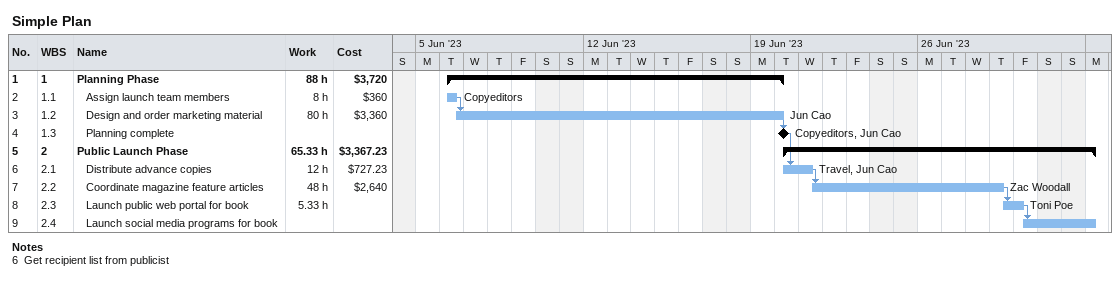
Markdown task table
Simple Plan

| ID | WBS | Task | Start | Finish | Predecessors | Resources | Work (h) | Cost ($) |
|---|---|---|---|---|---|---|---|---|
| 1 | 1 | **Planning Phase** | 2023-06-06 | 2023-06-20 |  |  | 88 | 3720 |
| 2 | 1.1 | Assign launch team members | 2023-06-06 | 2023-06-06 |  | Copyeditors | 8 | 360 |
| 3 | 1.2 | Design and order marketing material | 2023-06-06 | 2023-06-20 | 2 | Jun Cao | 80 | 3360 |
| 4 | 1.3 | Planning complete (milestone) | 2023-06-20 | 2023-06-20 | 3 | Copyeditors, Jun Cao |  |  |
| 5 | 2 | **Public Launch Phase** | 2023-06-20 | 2023-07-03 |  |  | 65.33 | 3367.23 |
| 6 | 2.1 | Distribute advance copies | 2023-06-20 | 2023-06-21 | 4 | Travel, Jun Cao | 12 | 727.23 |
| 7 | 2.2 | Coordinate magazine feature articles | 2023-06-21 | 2023-06-29 | 6 | Zac Woodall | 48 | 2640 |
| 8 | 2.3 | Launch public web portal for book | 2023-06-29 | 2023-06-30 | 7 | Toni Poe | 5.33 |  |
| 9 | 2.4 | Launch social media programs for book | 2023-06-30 | 2023-07-03 | 8 |  |  |  |

Notes
- 6: Get recipient list from publicist
